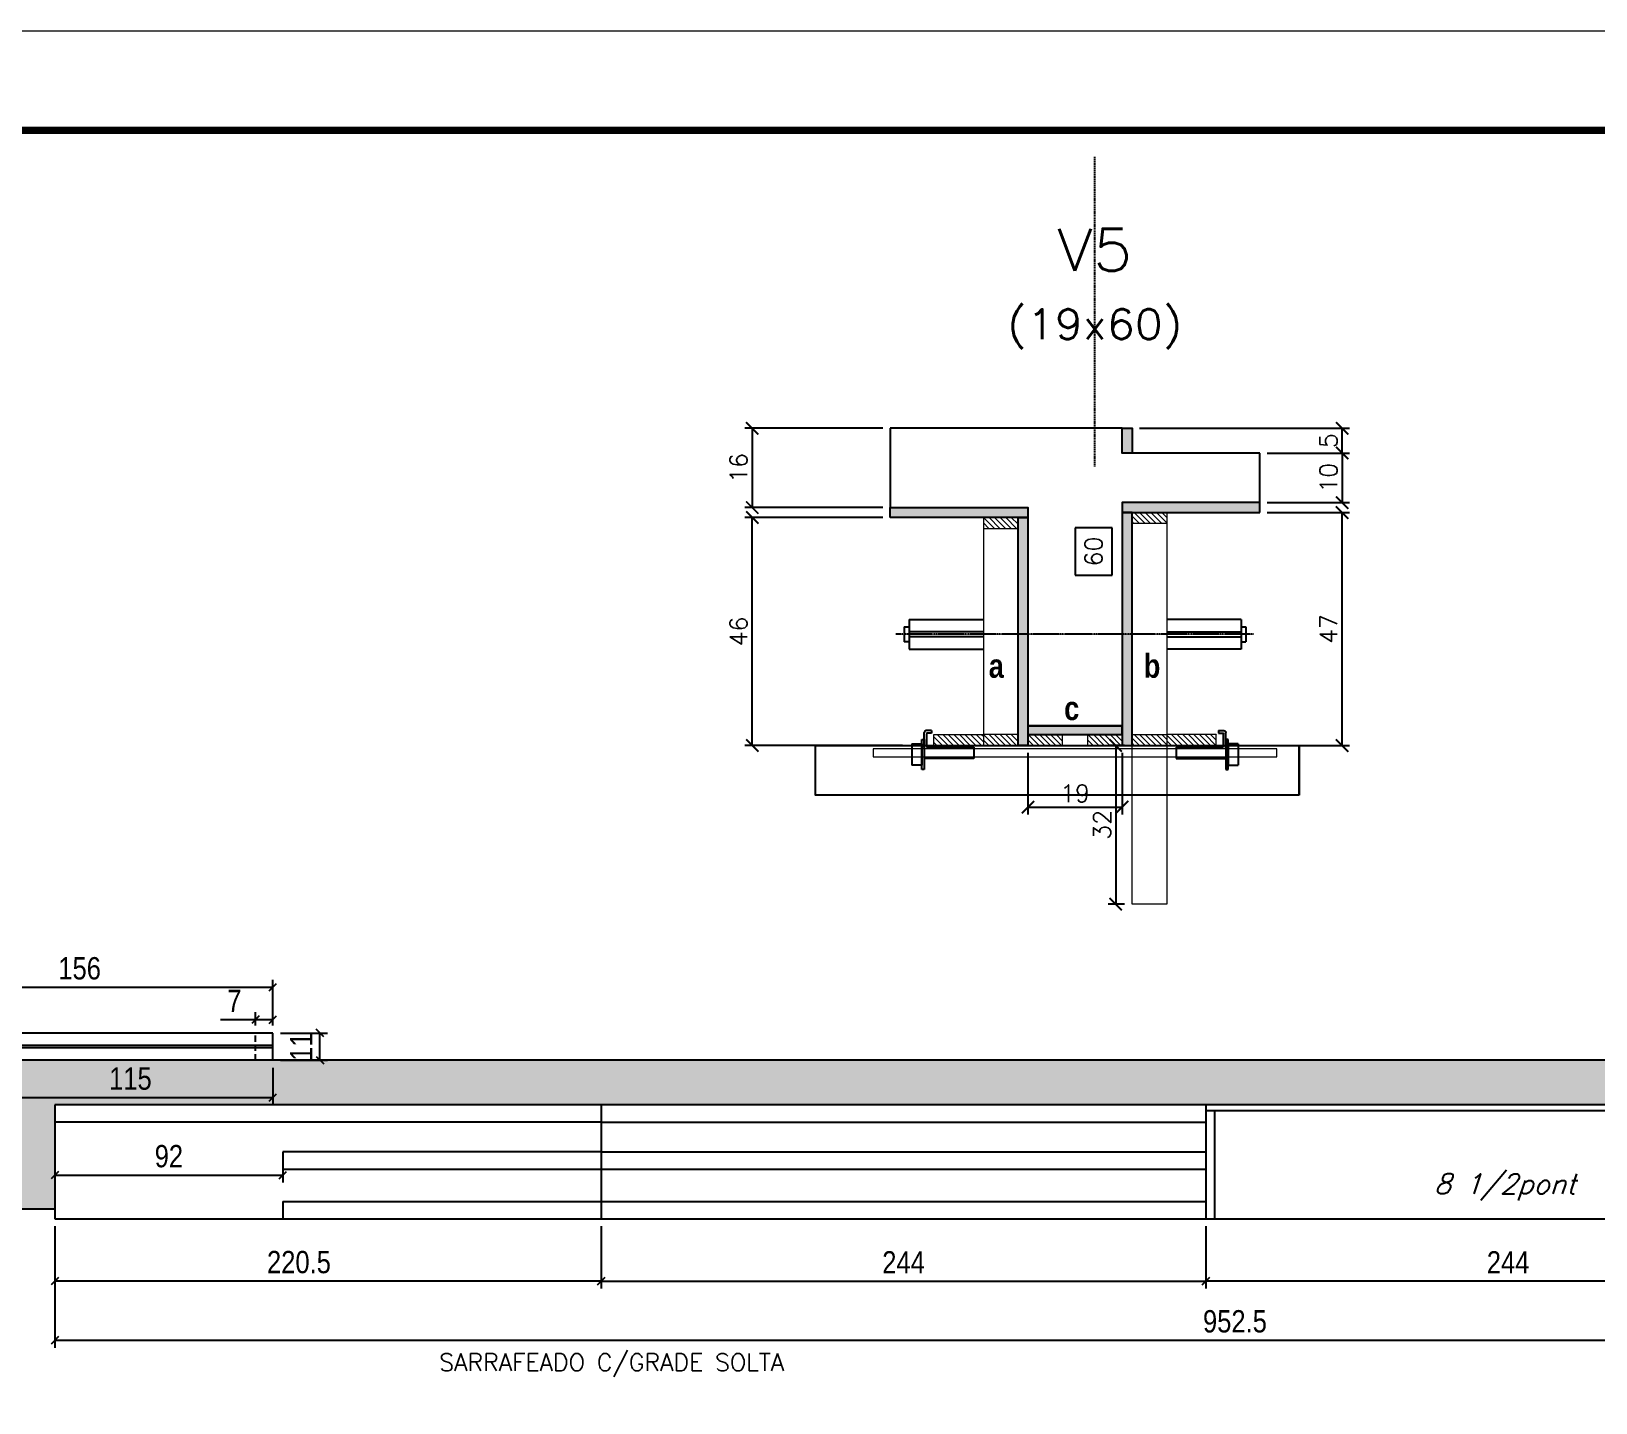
# Model space of a CAD drawing. Extents: x -10448 to -1189, y -11772 to 17235.
# Drawn here: x -8498 to -7867, y 13994 to 14547 of the extents above; entities that cross this region are included whole.
import ezdxf
from ezdxf.enums import TextEntityAlignment as Align

# ---------------------------------------------------------------- set-up
doc = ezdxf.new("R2010")
doc.units = 0
doc.linetypes.add('DASHED', pattern=[0.75, 0.5, -0.25])
doc.linetypes.add('HIDDEN', pattern=[0.375, 0.25, -0.125])
for name, color, linetype in [('barrote', 251, 'Continuous'), ('COTA', 241, 'Continuous'), ('Cota Seção (2x)', 4, 'Continuous'), ('detalhes', 4, 'Continuous'), ('Painéis', 200, 'Continuous'), ('presilha', 1, 'Continuous'), ('SARR_2.2x7', 40, 'Continuous'), ('SARR_3.5x7', 81, 'Continuous'), ('SARR_EDITAR', 141, 'Continuous'), ('TENSOR', 3, 'Continuous'), ('texto', 7, 'Continuous'), ('Texto de Titulo', 7, 'Continuous'), ('Texto Qtd Sarr', 242, 'Continuous')]:
    doc.layers.add(name, color=color, linetype=linetype)
for name, color, linetype, lineweight in [('CONCRETO', 251, 'Continuous', 25), ('Folhas', 255, 'Continuous', 9), ('Hachura', 251, 'Continuous', 9), ('Madeira', 126, 'Continuous', 18), ('SARRAFO DE PRESSAO', 251, 'DASHED', 9), ('SCO-___-LAJ', 2, 'Continuous', 0), ('Texto Seção', 7, 'Continuous', 15)]:
    doc.layers.add(name, color=color, linetype=linetype, lineweight=lineweight)
doc.styles.add('COTA TECNICA-50', font='techl___.ttf', dxfattribs={"height": 9})
doc.styles.add('Romans', font='romans.shx')
doc.styles.add('TECNICA', font='techb___.ttf', dxfattribs={"height": 10})
doc.dimstyles.new('COTA PAINEL-50', dxfattribs={"dimtxt": 9, "dimasz": 3, "dimexe": 3, "dimexo": 3, "dimgap": 3, "dimtad": 1, "dimdec": 1, "dimzin": 12, "dimdsep": 46, "dimtxsty": 'COTA TECNICA-50', "dimblk1": 'OBLIQUE', "dimblk2": 'OBLIQUE', "dimsah": 1, "dimcen": 0.9, "dimclrd": 4, "dimclre": 4, "dimclrt": 240, "dimadec": 1, "dimazin": 3, "dimtfac": 1, "dimtdec": 1, "dimtmove": 0, "dimatfit": 3, "dimfxl": 1, "dimtolj": 1, "dimtzin": 12, "dimarcsym": 0})
doc.dimstyles.new('Cota Seção (2x)', dxfattribs={"dimtxt": 7, "dimasz": 5, "dimexe": 3, "dimexo": 3, "dimgap": 2, "dimtad": 3, "dimdec": 1, "dimlfac": 0.5, "dimzin": 12, "dimdsep": 46, "dimtxsty": 'Romans', "dimblk": 'ARCHTICK', "dimcen": 0, "dimclrd": 4, "dimclre": 4, "dimclrt": 1, "dimadec": 1, "dimazin": 3, "dimtfac": 1, "dimtdec": 1, "dimtmove": 0, "dimatfit": 3, "dimldrblk": 'OBLIQUE', "dimfxl": 1, "dimtolj": 1, "dimtzin": 12, "dimarcsym": 0})
doc.dimstyles.new('Cota Seção interna', dxfattribs={"dimtxt": 7, "dimasz": 6, "dimexe": 0.18, "dimexo": 2, "dimgap": -4, "dimtad": 3, "dimdec": 1, "dimlfac": 0.5, "dimzin": 12, "dimdsep": 46, "dimtxsty": 'Romans', "dimblk": 'ARCHTICK', "dimcen": 0.09, "dimse1": 1, "dimse2": 1, "dimsd1": 1, "dimsd2": 1, "dimclrd": 180, "dimclre": 5, "dimclrt": 1, "dimadec": 0, "dimazin": 3, "dimtfac": 1, "dimtdec": 1, "dimtofl": 0, "dimtmove": 0, "dimatfit": 3, "dimldrblk": 'ARCHTICK', "dimfxl": 1, "dimtolj": 1, "dimtzin": 0, "dimarcsym": 0})

# ---------------------------------------------------------------- blocks, each defined once
blk = doc.blocks.new('9999999999')
at = {"layer": 'Folhas'}
blk.add_lwpolyline([(98138.98, 34190.21), (99623.98, 34190.21), (99623.98, 35240.21), (98138.98, 35240.21)], close=True, dxfattribs=at)
at = {"layer": 'Folhas', "color": 30, "const_width": 3}
blk.add_lwpolyline([(98213.98, 34230.21), (99583.98, 34230.21), (99583.98, 35200.21), (98213.98, 35200.21)], close=True, dxfattribs=at)
blk = doc.blocks.new('_ArchTick')
at = {"color": 0, "linetype": 'ByBlock', "const_width": 0.15}
blk.add_lwpolyline([(-0.5, -0.5), (0.5, 0.5)], dxfattribs=at)
blk = doc.blocks.new('*D123')
at = {"layer": 'COTA', "color": 4, "lineweight": -2, "transparency": 16777216}
for p, q in [((-7999.59, 14352.87), (-7966.39, 14352.87)), ((-7969.39, 14258.87), (-7969.39, 14352.87)), ((-8017.19, 14258.87), (-7966.39, 14258.87))]:
    blk.add_line(p, q, dxfattribs=at)
at = {"layer": 'Defpoints', "color": 0, "transparency": 16777216}
for p in [(-8002.59, 14352.87), (-7969.39, 14352.87), (-8020.19, 14258.87)]:
    blk.add_point(p, dxfattribs=at)
at = {"layer": 'COTA', "color": 4, "lineweight": -2, "transparency": 16777216, "xscale": 5, "yscale": 5, "zscale": 5}
for p, rotation in [((-7969.39, 14352.87), 90), ((-7969.39, 14258.87), 270)]:
    blk.add_blockref('_ArchTick', p, dxfattribs=dict(at, rotation=rotation))
at = {"layer": 'COTA', "color": 1, "transparency": 16777216, "insert": (-7974.89, 14305.87), "char_height": 7, "attachment_point": 5, "rotation": 90, "style": 'Romans'}
blk.add_mtext('\\A1;47', dxfattribs=at)
blk = doc.blocks.new('_Oblique')
at = {"color": 0, "linetype": 'ByBlock', "lineweight": -2}
blk.add_line((-0.5, -0.5), (0.5, 0.5), dxfattribs=at)
blk = doc.blocks.new('*D124')
at = {"layer": 'COTA', "color": 4, "lineweight": -2, "transparency": 16777216}
for p, q in [((-7999.59, 14376.87), (-7966.39, 14376.87)), ((-7969.39, 14376.87), (-7969.39, 14356.87)), ((-7999.59, 14356.87), (-7966.39, 14356.87))]:
    blk.add_line(p, q, dxfattribs=at)
at = {"layer": 'Defpoints', "color": 0, "transparency": 16777216}
for p in [(-8002.59, 14376.87), (-8002.59, 14356.87), (-7969.39, 14356.87)]:
    blk.add_point(p, dxfattribs=at)
at = {"layer": 'COTA', "color": 4, "lineweight": -2, "transparency": 16777216, "xscale": 5, "yscale": 5, "zscale": 5}
for p, rotation in [((-7969.39, 14376.87), 90), ((-7969.39, 14356.87), 270)]:
    blk.add_blockref('_ArchTick', p, dxfattribs=dict(at, rotation=rotation))
at = {"layer": 'COTA', "color": 1, "transparency": 16777216, "insert": (-7974.89, 14366.87), "char_height": 7, "attachment_point": 5, "rotation": 90, "style": 'Romans'}
blk.add_mtext('\\A1;10', dxfattribs=at)
blk = doc.blocks.new('*D125')
at = {"layer": 'COTA', "color": 4, "lineweight": -2, "transparency": 16777216}
for p, q in [((-8154.79, 14350.87), (-8210.46, 14350.87)), ((-8207.46, 14258.87), (-8207.46, 14350.87)), ((-8146.79, 14258.87), (-8210.46, 14258.87))]:
    blk.add_line(p, q, dxfattribs=at)
at = {"layer": 'Defpoints', "color": 0, "transparency": 16777216}
for p in [(-8207.46, 14350.87), (-8151.79, 14350.87), (-8143.79, 14258.87)]:
    blk.add_point(p, dxfattribs=at)
at = {"layer": 'COTA', "color": 4, "lineweight": -2, "transparency": 16777216, "xscale": 5, "yscale": 5, "zscale": 5}
for p, rotation in [((-8207.46, 14350.87), 90), ((-8207.46, 14258.87), 270)]:
    blk.add_blockref('_ArchTick', p, dxfattribs=dict(at, rotation=rotation))
at = {"layer": 'COTA', "color": 1, "transparency": 16777216, "insert": (-8212.96, 14304.87), "char_height": 7, "attachment_point": 5, "rotation": 90, "style": 'Romans'}
blk.add_mtext('\\A1;46', dxfattribs=at)
blk = doc.blocks.new('*D168')
at = {"layer": 'Cota Seção (2x)', "color": 180, "lineweight": -2, "transparency": 16777216}
for p, q in [((-8062.19, 14346.65), (-8077.19, 14346.65)), ((-8077.19, 14346.65), (-8077.19, 14327.65)), ((-8062.19, 14327.65), (-8062.19, 14346.65)), ((-8077.19, 14327.65), (-8062.19, 14327.65))]:
    blk.add_line(p, q, dxfattribs=at)
at = {"layer": 'Defpoints', "color": 0, "transparency": 16777216}
for p in [(-8058.19, 14386.87), (-8058.19, 14386.87), (-8058.19, 14266.87)]:
    blk.add_point(p, dxfattribs=at)
at = {"layer": 'Cota Seção (2x)', "color": 1, "transparency": 16777216, "insert": (-8069.69, 14337.15), "char_height": 7, "attachment_point": 5, "rotation": 90, "style": 'Romans'}
blk.add_mtext('\\A1;60', dxfattribs=at)
blk = doc.blocks.new('PRESILHA METÁLICA 1')
at = {"layer": 'presilha'}
for p, q in [((7.5, 10.64), (7.5, 19.86)), ((12, 21), (8.64, 21)), ((12, 19.5), (9.57, 19.5)), ((12, 21), (12, 19.5)), ((0, 13), (6, 13)), ((0, 13), (0, 0)), ((6, 15.5), (7.5, 15.5)), ((6, -2.5), (6, 15.5)), ((6, 13), (6, 0)), ((7.5, 15.5), (7.5, -2.5)), ((9, 11.57), (9, 18.93)), ((37.5, 11), (9.57, 11)), ((37.5, 11), (37.5, 4.1)), ((6, 0), (0, 0)), ((37.5, 4.1), (7.5, 4.1)), ((7.5, -2.5), (6, -2.5))]:
    blk.add_line(p, q, dxfattribs=at)
for centre, radius, start, end in [((8.64, 19.86), 1.14, 90, 180), ((9.57, 18.93), 0.57, 90, 180), ((9.57, 11.57), 0.57, 180, 270)]:
    blk.add_arc(centre, radius, start, end, dxfattribs=at)
blk = doc.blocks.new('*D169')
at = {"layer": 'COTA', "color": 4, "lineweight": -2, "transparency": 16777216}
for p, q in [((-8096.19, 14255.87), (-8096.19, 14231.02)), ((-8058.19, 14255.87), (-8058.19, 14231.02)), ((-8096.19, 14234.02), (-8058.19, 14234.02))]:
    blk.add_line(p, q, dxfattribs=at)
at = {"layer": 'Defpoints', "color": 0, "transparency": 16777216}
for p in [(-8096.19, 14258.87), (-8058.19, 14258.87), (-8058.19, 14234.02)]:
    blk.add_point(p, dxfattribs=at)
at = {"layer": 'COTA', "color": 4, "lineweight": -2, "transparency": 16777216, "xscale": 5, "yscale": 5, "zscale": 5, "rotation": 180}
blk.add_blockref('_ArchTick', (-8096.19, 14234.02), dxfattribs=at)
at = {"layer": 'COTA', "color": 4, "lineweight": -2, "transparency": 16777216, "xscale": 5, "yscale": 5, "zscale": 5}
blk.add_blockref('_ArchTick', (-8058.19, 14234.02), dxfattribs=at)
at = {"layer": 'COTA', "color": 1, "transparency": 16777216, "insert": (-8077.19, 14239.52), "char_height": 7, "attachment_point": 5, "style": 'Romans'}
blk.add_mtext('\\A1;19', dxfattribs=at)
blk = doc.blocks.new('*D1295')
at = {"layer": 'COTA', "color": 4, "lineweight": -2, "transparency": 16777216}
for p, q in [((-8154.79, 14386.87), (-8210.46, 14386.87)), ((-8207.46, 14386.87), (-8207.46, 14354.87)), ((-8154.79, 14354.87), (-8210.46, 14354.87))]:
    blk.add_line(p, q, dxfattribs=at)
at = {"layer": 'Defpoints', "color": 0, "transparency": 16777216}
for p in [(-8151.79, 14386.87), (-8207.46, 14354.87), (-8151.79, 14354.87)]:
    blk.add_point(p, dxfattribs=at)
at = {"layer": 'COTA', "color": 4, "lineweight": -2, "transparency": 16777216, "xscale": 5, "yscale": 5, "zscale": 5}
for p, rotation in [((-8207.46, 14386.87), 90), ((-8207.46, 14354.87), 270)]:
    blk.add_blockref('_ArchTick', p, dxfattribs=dict(at, rotation=rotation))
at = {"layer": 'COTA', "color": 1, "transparency": 16777216, "insert": (-8212.96, 14370.87), "char_height": 7, "attachment_point": 5, "rotation": 90, "style": 'Romans'}
blk.add_mtext('\\A1;16', dxfattribs=at)
blk = doc.blocks.new('*D1296')
at = {"layer": 'COTA', "color": 4, "lineweight": -2, "transparency": 16777216}
for p, q in [((-8051.19, 14386.87), (-7966.39, 14386.87)), ((-7969.39, 14376.87), (-7969.39, 14386.87)), ((-7999.59, 14376.87), (-7966.39, 14376.87))]:
    blk.add_line(p, q, dxfattribs=at)
at = {"layer": 'Defpoints', "color": 0, "transparency": 16777216}
for p in [(-8054.19, 14386.87), (-7969.39, 14386.87), (-8002.59, 14376.87)]:
    blk.add_point(p, dxfattribs=at)
at = {"layer": 'COTA', "color": 4, "lineweight": -2, "transparency": 16777216, "xscale": 5, "yscale": 5, "zscale": 5}
for p, rotation in [((-7969.39, 14386.87), 90), ((-7969.39, 14376.87), 270)]:
    blk.add_blockref('_ArchTick', p, dxfattribs=dict(at, rotation=rotation))
at = {"layer": 'COTA', "color": 1, "transparency": 16777216, "insert": (-7974.89, 14381.87), "char_height": 7, "attachment_point": 5, "rotation": 90, "style": 'Romans'}
blk.add_mtext('\\A1;5', dxfattribs=at)
blk = doc.blocks.new('titulo1')
at = {"layer": 'Defpoints', "color": 252, "linetype": 'HIDDEN', "ltscale": 2}
blk.add_line((0, 0), (0, 125), dxfattribs=at)
at = {"layer": 'Defpoints', "style": 'Romans', "oblique": 15}
blk.add_attdef('FOLHA', text='', height=10, dxfattribs=at).set_placement((0, 15.58), align=Align.MIDDLE_CENTER)
at = {"layer": 'Texto Qtd Sarr', "color": 3, "style": 'Romans', "oblique": 15}
for tag, height, p in [('TITULO', 17, (0, 71.45)), ('SEÇÃO', 12, (0, 41.55))]:
    blk.add_attdef(tag, text='', height=height, dxfattribs=at).set_placement(p, align=Align.MIDDLE_CENTER)
blk = doc.blocks.new('*D174')
at = {"layer": 'COTA', "color": 4, "linetype": 'ByBlock', "lineweight": -2, "transparency": 16777216}
for p, q in [((-8268.4, 14064.84), (-8268.4, 14039.75)), ((-8024.4, 14064.84), (-8024.4, 14039.75)), ((-8268.4, 14042.75), (-8024.4, 14042.75))]:
    blk.add_line(p, q, dxfattribs=at)
at = {"layer": 'Defpoints', "color": 0, "linetype": 'ByBlock', "transparency": 16777216}
for p in [(-8268.4, 14067.84), (-8024.4, 14067.84), (-8024.4, 14042.75)]:
    blk.add_point(p, dxfattribs=at)
at = {"layer": 'COTA', "color": 4, "linetype": 'ByBlock', "lineweight": -2, "transparency": 16777216, "xscale": 3, "yscale": 3, "zscale": 3, "rotation": 180}
blk.add_blockref('_Oblique', (-8268.4, 14042.75), dxfattribs=at)
at = {"layer": 'COTA', "color": 4, "linetype": 'ByBlock', "lineweight": -2, "transparency": 16777216, "xscale": 3, "yscale": 3, "zscale": 3}
blk.add_blockref('_Oblique', (-8024.4, 14042.75), dxfattribs=at)
at = {"layer": 'COTA', "color": 240, "linetype": 'ByBlock', "transparency": 16777216, "insert": (-8146.4, 14050.31), "char_height": 9, "attachment_point": 5, "style": 'COTA TECNICA-50'}
blk.add_mtext('\\A1;244', dxfattribs=at)
blk = doc.blocks.new('*D175')
at = {"layer": 'COTA', "color": 4, "linetype": 'ByBlock', "lineweight": -2, "transparency": 16777216}
for p, q in [((-8488.9, 14064.84), (-8488.9, 14039.75)), ((-8268.4, 14064.84), (-8268.4, 14039.75)), ((-8268.4, 14042.75), (-8488.9, 14042.75))]:
    blk.add_line(p, q, dxfattribs=at)
at = {"layer": 'Defpoints', "color": 0, "linetype": 'ByBlock', "transparency": 16777216}
for p in [(-8488.9, 14067.84), (-8268.4, 14067.84), (-8488.9, 14042.75)]:
    blk.add_point(p, dxfattribs=at)
at = {"layer": 'COTA', "color": 4, "linetype": 'ByBlock', "lineweight": -2, "transparency": 16777216, "xscale": 3, "yscale": 3, "zscale": 3, "rotation": 180}
blk.add_blockref('_Oblique', (-8488.9, 14042.75), dxfattribs=at)
at = {"layer": 'COTA', "color": 4, "linetype": 'ByBlock', "lineweight": -2, "transparency": 16777216, "xscale": 3, "yscale": 3, "zscale": 3}
blk.add_blockref('_Oblique', (-8268.4, 14042.75), dxfattribs=at)
at = {"layer": 'COTA', "color": 240, "linetype": 'ByBlock', "transparency": 16777216, "insert": (-8390.4, 14050.35), "char_height": 9, "attachment_point": 5, "style": 'COTA TECNICA-50'}
blk.add_mtext('\\A1;220.5', dxfattribs=at)
blk = doc.blocks.new('*D1298')
at = {"layer": 'COTA', "color": 4, "linetype": 'ByBlock', "lineweight": -2, "transparency": 16777216}
for p, q in [((-8407.9, 14145.84), (-8407.9, 14151.21)), ((-8400.9, 14145.84), (-8400.9, 14151.21)), ((-8407.9, 14148.21), (-8422.06, 14148.21)), ((-8400.9, 14148.21), (-8407.9, 14148.21))]:
    blk.add_line(p, q, dxfattribs=at)
at = {"layer": 'Defpoints', "color": 0, "linetype": 'ByBlock', "transparency": 16777216}
for p in [(-8407.9, 14148.21), (-8407.9, 14142.84), (-8400.9, 14142.84)]:
    blk.add_point(p, dxfattribs=at)
at = {"layer": 'COTA', "color": 4, "linetype": 'ByBlock', "lineweight": -2, "transparency": 16777216, "xscale": 3, "yscale": 3, "zscale": 3, "rotation": 180}
blk.add_blockref('_Oblique', (-8407.9, 14148.21), dxfattribs=at)
at = {"layer": 'COTA', "color": 4, "linetype": 'ByBlock', "lineweight": -2, "transparency": 16777216, "xscale": 3, "yscale": 3, "zscale": 3}
blk.add_blockref('_Oblique', (-8400.9, 14148.21), dxfattribs=at)
at = {"layer": 'COTA', "color": 240, "linetype": 'ByBlock', "transparency": 16777216, "insert": (-8416.48, 14155.78), "char_height": 9, "attachment_point": 5, "style": 'COTA TECNICA-50'}
blk.add_mtext('\\A1;7', dxfattribs=at)
blk = doc.blocks.new('*D1300')
at = {"layer": 'COTA', "color": 4, "linetype": 'ByBlock', "lineweight": -2, "transparency": 16777216}
for p, q in [((-8556.94, 14145.84), (-8556.94, 14164.3)), ((-8400.9, 14145.84), (-8400.9, 14164.3)), ((-8556.94, 14161.3), (-8400.9, 14161.3))]:
    blk.add_line(p, q, dxfattribs=at)
at = {"layer": 'Defpoints', "color": 0, "linetype": 'ByBlock', "transparency": 16777216}
for p in [(-8400.9, 14161.3), (-8556.94, 14142.84), (-8400.9, 14142.84)]:
    blk.add_point(p, dxfattribs=at)
at = {"layer": 'COTA', "color": 4, "linetype": 'ByBlock', "lineweight": -2, "transparency": 16777216, "xscale": 3, "yscale": 3, "zscale": 3, "rotation": 180}
blk.add_blockref('_Oblique', (-8556.94, 14161.3), dxfattribs=at)
at = {"layer": 'COTA', "color": 4, "linetype": 'ByBlock', "lineweight": -2, "transparency": 16777216, "xscale": 3, "yscale": 3, "zscale": 3}
blk.add_blockref('_Oblique', (-8400.9, 14161.3), dxfattribs=at)
at = {"layer": 'COTA', "color": 240, "linetype": 'ByBlock', "transparency": 16777216, "insert": (-8478.92, 14168.9), "char_height": 9, "attachment_point": 5, "style": 'COTA TECNICA-50'}
blk.add_mtext('\\A1;156', dxfattribs=at)
blk = doc.blocks.new('*D133')
at = {"layer": 'COTA', "color": 4, "linetype": 'ByBlock', "lineweight": -2, "transparency": 16777216}
for p, q in [((-8024.4, 14064.84), (-8024.4, 14039.75)), ((-7780.4, 14064.84), (-7780.4, 14039.75)), ((-7780.4, 14042.75), (-8024.4, 14042.75))]:
    blk.add_line(p, q, dxfattribs=at)
at = {"layer": 'Defpoints', "color": 0, "linetype": 'ByBlock', "transparency": 16777216}
for p in [(-8024.4, 14067.84), (-7780.4, 14067.84), (-8024.4, 14042.75)]:
    blk.add_point(p, dxfattribs=at)
at = {"layer": 'COTA', "color": 4, "linetype": 'ByBlock', "lineweight": -2, "transparency": 16777216, "xscale": 3, "yscale": 3, "zscale": 3, "rotation": 180}
blk.add_blockref('_Oblique', (-8024.4, 14042.75), dxfattribs=at)
at = {"layer": 'COTA', "color": 4, "linetype": 'ByBlock', "lineweight": -2, "transparency": 16777216, "xscale": 3, "yscale": 3, "zscale": 3}
blk.add_blockref('_Oblique', (-7780.4, 14042.75), dxfattribs=at)
at = {"layer": 'COTA', "color": 240, "linetype": 'ByBlock', "transparency": 16777216, "insert": (-7902.4, 14050.31), "char_height": 9, "attachment_point": 5, "style": 'COTA TECNICA-50'}
blk.add_mtext('\\A1;244', dxfattribs=at)
blk = doc.blocks.new('*D1269')
at = {"layer": 'COTA', "color": 4, "linetype": 'ByBlock', "lineweight": -2, "transparency": 16777216}
for p, q in [((-8488.9, 14064.84), (-8488.9, 14015.83)), ((-7536.4, 14064.84), (-7536.4, 14015.83)), ((-8488.9, 14018.83), (-7536.4, 14018.83))]:
    blk.add_line(p, q, dxfattribs=at)
at = {"layer": 'Defpoints', "color": 0, "linetype": 'ByBlock', "transparency": 16777216}
for p in [(-8488.9, 14067.84), (-7536.4, 14067.84), (-7536.4, 14018.83)]:
    blk.add_point(p, dxfattribs=at)
at = {"layer": 'COTA', "color": 4, "linetype": 'ByBlock', "lineweight": -2, "transparency": 16777216, "xscale": 3, "yscale": 3, "zscale": 3, "rotation": 180}
blk.add_blockref('_Oblique', (-8488.9, 14018.83), dxfattribs=at)
at = {"layer": 'COTA', "color": 4, "linetype": 'ByBlock', "lineweight": -2, "transparency": 16777216, "xscale": 3, "yscale": 3, "zscale": 3}
blk.add_blockref('_Oblique', (-7536.4, 14018.83), dxfattribs=at)
at = {"layer": 'COTA', "color": 240, "linetype": 'ByBlock', "transparency": 16777216, "insert": (-8012.65, 14026.45), "char_height": 9, "attachment_point": 5, "style": 'COTA TECNICA-50'}
blk.add_mtext('\\A1;952.5', dxfattribs=at)
blk = doc.blocks.new('*D1273')
at = {"layer": 'COTA', "color": 4, "linetype": 'ByBlock', "lineweight": -2, "transparency": 16777216}
for p, q in [((-8400.9, 14128.84), (-8400.9, 14113.8)), ((-8515.94, 14123.84), (-8515.94, 14113.8)), ((-8515.94, 14116.8), (-8400.9, 14116.8))]:
    blk.add_line(p, q, dxfattribs=at)
at = {"layer": 'Defpoints', "color": 0, "linetype": 'ByBlock', "transparency": 16777216}
for p in [(-8400.9, 14131.84), (-8515.94, 14126.84), (-8400.9, 14116.8)]:
    blk.add_point(p, dxfattribs=at)
at = {"layer": 'COTA', "color": 4, "linetype": 'ByBlock', "lineweight": -2, "transparency": 16777216, "xscale": 3, "yscale": 3, "zscale": 3, "rotation": 180}
blk.add_blockref('_Oblique', (-8515.94, 14116.8), dxfattribs=at)
at = {"layer": 'COTA', "color": 4, "linetype": 'ByBlock', "lineweight": -2, "transparency": 16777216, "xscale": 3, "yscale": 3, "zscale": 3}
blk.add_blockref('_Oblique', (-8400.9, 14116.8), dxfattribs=at)
at = {"layer": 'COTA', "color": 240, "linetype": 'ByBlock', "transparency": 16777216, "insert": (-8458.42, 14124.4), "char_height": 9, "attachment_point": 5, "style": 'COTA TECNICA-50'}
blk.add_mtext('\\A1;115', dxfattribs=at)
blk = doc.blocks.new('*D1274')
at = {"layer": 'COTA', "color": 4, "linetype": 'ByBlock', "lineweight": -2, "transparency": 16777216}
for p, q in [((-8397.9, 14142.84), (-8378.93, 14142.84)), ((-8381.93, 14131.84), (-8381.93, 14142.84)), ((-8397.9, 14131.84), (-8378.93, 14131.84))]:
    blk.add_line(p, q, dxfattribs=at)
at = {"layer": 'Defpoints', "color": 0, "linetype": 'ByBlock', "transparency": 16777216}
for p in [(-8400.9, 14142.84), (-8381.93, 14142.84), (-8400.9, 14131.84)]:
    blk.add_point(p, dxfattribs=at)
at = {"layer": 'COTA', "color": 4, "linetype": 'ByBlock', "lineweight": -2, "transparency": 16777216, "xscale": 3, "yscale": 3, "zscale": 3}
for p, rotation in [((-8381.93, 14142.84), 90), ((-8381.93, 14131.84), 270)]:
    blk.add_blockref('_Oblique', p, dxfattribs=dict(at, rotation=rotation))
at = {"layer": 'COTA', "color": 240, "linetype": 'ByBlock', "transparency": 16777216, "insert": (-8389.48, 14137.34), "char_height": 9, "attachment_point": 5, "rotation": 90, "style": 'COTA TECNICA-50'}
blk.add_mtext('\\A1;11', dxfattribs=at)
blk = doc.blocks.new('*D1437')
at = {"layer": 'COTA', "color": 4, "linetype": 'ByBlock', "lineweight": -2, "transparency": 16777216}
for p, q in [((-8488.9, 14087.84), (-8488.9, 14082.52)), ((-8396.9, 14087.84), (-8396.9, 14082.52)), ((-8488.9, 14085.52), (-8396.9, 14085.52))]:
    blk.add_line(p, q, dxfattribs=at)
at = {"layer": 'Defpoints', "color": 0, "linetype": 'ByBlock', "transparency": 16777216}
for p in [(-8488.9, 14090.84), (-8396.9, 14090.84), (-8396.9, 14085.52)]:
    blk.add_point(p, dxfattribs=at)
at = {"layer": 'COTA', "color": 4, "linetype": 'ByBlock', "lineweight": -2, "transparency": 16777216, "xscale": 3, "yscale": 3, "zscale": 3, "rotation": 180}
blk.add_blockref('_Oblique', (-8488.9, 14085.52), dxfattribs=at)
at = {"layer": 'COTA', "color": 4, "linetype": 'ByBlock', "lineweight": -2, "transparency": 16777216, "xscale": 3, "yscale": 3, "zscale": 3}
blk.add_blockref('_Oblique', (-8396.9, 14085.52), dxfattribs=at)
at = {"layer": 'COTA', "color": 240, "linetype": 'ByBlock', "transparency": 16777216, "insert": (-8442.9, 14093.1), "char_height": 9, "attachment_point": 5, "style": 'COTA TECNICA-50'}
blk.add_mtext('\\A1;92', dxfattribs=at)
blk = doc.blocks.new('*D1447')
at = {"layer": 'COTA', "color": 4, "lineweight": -2, "transparency": 16777216}
for p, q in [((-8057.19, 14258.87), (-8063.78, 14258.87)), ((-8060.78, 14258.87), (-8060.78, 14194.87)), ((-8057.19, 14194.87), (-8063.78, 14194.87))]:
    blk.add_line(p, q, dxfattribs=at)
at = {"layer": 'Defpoints', "color": 0, "transparency": 16777216}
for p in [(-8054.19, 14258.87), (-8060.78, 14194.87), (-8054.19, 14194.87)]:
    blk.add_point(p, dxfattribs=at)
at = {"layer": 'COTA', "color": 4, "lineweight": -2, "transparency": 16777216, "xscale": 5, "yscale": 5, "zscale": 5}
for p, rotation in [((-8060.78, 14258.87), 90), ((-8060.78, 14194.87), 270)]:
    blk.add_blockref('_ArchTick', p, dxfattribs=dict(at, rotation=rotation))
at = {"layer": 'COTA', "color": 1, "transparency": 16777216, "insert": (-8066.28, 14226.87), "char_height": 7, "attachment_point": 5, "rotation": 90, "style": 'Romans'}
blk.add_mtext('\\A1;32', dxfattribs=at)

msp = doc.modelspace()

# ---------------------------------------------------------------- hatches: boundary and pattern name
at = {"layer": 'COTA', "linetype": 'ByBlock'}
h = msp.add_hatch(dxfattribs=at)
h.set_pattern_fill('AR-CONC', color=256, scale=0.03)
h.paths.add_polyline_path([(-8488.9, 14113.84), (-8024.4, 14113.84), (-7536.4, 14113.84), (-7536.4, 14131.84), (-8024.4, 14131.84), (-8412.4, 14131.84), (-8515.94, 14131.84), (-8515.94, 14126.84), (-8678.94, 14126.84), (-8678.94, 14114.84), (-8542.44, 14114.84), (-8542.44, 14071.84), (-8488.9, 14071.84)])
h.paths.add_polyline_path([(-8468.7, 14115.56), (-8448.64, 14115.56), (-8448.64, 14134.09), (-8468.7, 14134.09)], flags=9)
at = {"layer": 'Hachura'}
h = msp.add_hatch(color=256, dxfattribs=at)
h.dxf.hatch_style = 1
h.paths.add_polyline_path([(-8058.19, 14386.87), (-8054.19, 14386.87), (-8054.19, 14376.87), (-8058.19, 14376.87)])
h = msp.add_hatch(color=256, dxfattribs=at)
h.dxf.hatch_style = 1
h.paths.add_polyline_path([(-8151.79, 14350.87), (-8151.79, 14354.87), (-8096.19, 14354.87), (-8096.19, 14350.87)])
h = msp.add_hatch(color=256, dxfattribs=at)
h.dxf.hatch_style = 1
h.paths.add_polyline_path([(-8002.59, 14352.87), (-8002.59, 14356.87), (-8058.19, 14356.87), (-8058.19, 14352.87)])
h = msp.add_hatch(color=256, dxfattribs=at)
h.dxf.hatch_style = 1
h.paths.add_polyline_path([(-8054.19, 14352.87), (-8058.19, 14352.87), (-8058.19, 14258.87), (-8054.19, 14258.87)])
h = msp.add_hatch(dxfattribs=at)
h.set_pattern_fill('ANSI31', color=256, scale=0.5, angle=270, style=0)
h.set_pattern_definition([(315, (14854.4256, 6118.8304), (1.12253202, 1.12253202), [])])
h.paths.add_polyline_path([(-8054.19, 14348.47), (-8054.19, 14352.87), (-8040.19, 14352.87), (-8040.19, 14348.47)])
h = msp.add_hatch(dxfattribs=at)
h.set_pattern_fill('ANSI31', color=256, scale=0.5, angle=270, style=0)
h.set_pattern_definition([(315, (14863.2256, 6116.8304), (1.12253202, 1.12253202), [])])
h.paths.add_polyline_path([(-8100.19, 14346.47), (-8100.19, 14350.87), (-8114.19, 14350.87), (-8114.19, 14346.47)])
h = msp.add_hatch(color=256, dxfattribs=at)
h.dxf.hatch_style = 1
h.paths.add_polyline_path([(-8100.19, 14350.87), (-8096.19, 14350.87), (-8096.19, 14258.87), (-8100.19, 14258.87)])
h = msp.add_hatch(dxfattribs=at)
h.set_pattern_fill('ANSI31', color=256, scale=0.5, angle=270, style=0)
h.set_pattern_definition([(315, (14869.2256, 6029.2304), (1.12253202, 1.12253202), [])])
h.paths.add_polyline_path([(-8134.19, 14258.87), (-8134.19, 14263.27), (-8114.19, 14263.27), (-8114.19, 14258.87)])
h = msp.add_hatch(dxfattribs=at)
h.set_pattern_fill('ANSI31', color=256, scale=0.5, angle=270, style=0)
h.set_pattern_definition([(315, (14863.2256, 6029.2304), (1.12253202, 1.12253202), [])])
h.paths.add_polyline_path([(-8100.19, 14258.87), (-8100.19, 14263.27), (-8114.19, 14263.27), (-8114.19, 14258.87)])
h = msp.add_hatch(color=256, dxfattribs=at)
h.dxf.hatch_style = 1
h.paths.add_polyline_path([(-8058.19, 14263.27), (-8058.19, 14266.87), (-8096.19, 14266.87), (-8096.19, 14263.27)])
h = msp.add_hatch(dxfattribs=at)
h.set_pattern_fill('ANSI31', color=256, scale=0.5, angle=270, style=0)
h.set_pattern_definition([(315, (14836.4256, 6029.2304), (1.12253202, 1.12253202), [])])
h.paths.add_polyline_path([(-8082.19, 14258.87), (-8082.19, 14263.27), (-8096.19, 14263.27), (-8096.19, 14258.87)])
h = msp.add_hatch(dxfattribs=at)
h.set_pattern_fill('ANSI31', color=256, scale=0.5, angle=270, style=0)
h.set_pattern_definition([(315, (14860.4256, 6029.2304), (1.12253202, 1.12253202), [])])
h.paths.add_polyline_path([(-8058.19, 14258.87), (-8058.19, 14263.27), (-8072.19, 14263.27), (-8072.19, 14258.87)])
h = msp.add_hatch(dxfattribs=at)
h.set_pattern_fill('ANSI31', color=256, scale=0.5, angle=270, style=0)
h.set_pattern_definition([(315, (14854.4256, 6029.2304), (1.12253202, 1.12253202), [])])
h.paths.add_polyline_path([(-8054.19, 14258.87), (-8054.19, 14263.27), (-8040.19, 14263.27), (-8040.19, 14258.87)])
h = msp.add_hatch(dxfattribs=at)
h.set_pattern_fill('ANSI31', color=256, scale=0.5, angle=270, style=0)
h.set_pattern_definition([(315, (14851.6256, 6029.2304), (1.12253202, 1.12253202), [])])
h.paths.add_polyline_path([(-8020.19, 14258.87), (-8020.19, 14263.27), (-8040.19, 14263.27), (-8040.19, 14258.87)])

# ---------------------------------------------------------------- linework, layer by layer
at = {"ltscale": 3}
for p, q in [((-8144.19, 14309.73), (-8144.19, 14297.73)), ((-8144.19, 14309.73), (-8114.19, 14309.73)), ((-8010.19, 14309.73), (-8040.19, 14309.73)), ((-8010.19, 14309.73), (-8010.19, 14297.73)), ((-8146.19, 14306.73), (-8146.19, 14300.73)), ((-8146.19, 14306.73), (-8144.19, 14306.73)), ((-8114.19, 14304.73), (-8144.19, 14304.73)), ((-8114.19, 14302.73), (-8144.19, 14302.73)), ((-8040.19, 14304.73), (-8010.19, 14304.73)), ((-8040.19, 14302.73), (-8010.19, 14302.73)), ((-8010.19, 14306.73), (-8008.19, 14306.73)), ((-8008.19, 14306.73), (-8008.19, 14300.73)), ((-8144.19, 14300.73), (-8146.19, 14300.73)), ((-8144.19, 14297.73), (-8114.19, 14297.73)), ((-8010.19, 14297.73), (-8040.19, 14297.73)), ((-8010.19, 14300.73), (-8008.19, 14300.73))]:
    msp.add_line(p, q, dxfattribs=at)
at = {"layer": 'barrote'}
msp.add_lwpolyline([(-7986.74, 14238.87), (-8181.92, 14238.87), (-8181.92, 14258.87), (-7986.74, 14258.87)], close=True, dxfattribs=at)
at = {"layer": 'CONCRETO'}
for p, q in [((-8058.19, 14386.87), (-8151.79, 14386.87)), ((-8151.79, 14386.87), (-8151.79, 14354.87)), ((-8002.59, 14376.87), (-8058.19, 14376.87)), ((-8002.59, 14356.87), (-8002.59, 14376.87)), ((-8151.79, 14354.87), (-8096.19, 14354.87)), ((-8096.19, 14354.87), (-8096.19, 14266.87)), ((-8002.59, 14356.87), (-8058.19, 14356.87)), ((-8058.19, 14356.87), (-8058.19, 14266.87)), ((-8096.19, 14266.87), (-8058.19, 14266.87)), ((-8114.19, 14258.87), (-8114.19, 14258.87)), ((-8096.19, 14258.87), (-8096.19, 14258.87)), ((-8040.19, 14258.87), (-8040.19, 14258.87))]:
    msp.add_line(p, q, dxfattribs=at)
at = {"layer": 'COTA', "linetype": 'ByBlock'}
msp.add_line((-8542.44, 14071.84), (-8488.9, 14071.84), dxfattribs=at)
msp.add_lwpolyline([(-7536.4, 14131.84), (-8024.4, 14131.84), (-8412.4, 14131.84)], dxfattribs=at)
at = {"layer": 'detalhes', "color": 250}
msp.add_line((-7986.74, 14238.87), (-7986.74, 14258.87), dxfattribs=at)
at = {"layer": 'Madeira'}
for points in [[(-8054.19, 14348.47), (-8054.19, 14352.87), (-8040.19, 14352.87), (-8040.19, 14348.47)], [(-8054.19, 14352.87), (-8040.19, 14352.87), (-8040.19, 14194.87), (-8054.19, 14194.87)], [(-8100.19, 14346.47), (-8100.19, 14350.87), (-8114.19, 14350.87), (-8114.19, 14346.47)], [(-8100.19, 14350.87), (-8114.19, 14350.87), (-8114.19, 14258.87), (-8100.19, 14258.87)], [(-8134.19, 14258.87), (-8134.19, 14263.27), (-8114.19, 14263.27), (-8114.19, 14258.87)], [(-8100.19, 14258.87), (-8100.19, 14263.27), (-8114.19, 14263.27), (-8114.19, 14258.87)], [(-8082.19, 14258.87), (-8082.19, 14263.27), (-8096.19, 14263.27), (-8096.19, 14258.87)], [(-8058.19, 14258.87), (-8058.19, 14263.27), (-8072.19, 14263.27), (-8072.19, 14258.87)], [(-8054.19, 14258.87), (-8054.19, 14263.27), (-8040.19, 14263.27), (-8040.19, 14258.87)], [(-8020.19, 14258.87), (-8020.19, 14263.27), (-8040.19, 14263.27), (-8040.19, 14258.87)]]:
    msp.add_lwpolyline(points, close=True, dxfattribs=at)
at = {"layer": 'Painéis', "linetype": 'Continuous'}
for p, q in [((-8400.9, 14142.84), (-8678.94, 14142.84)), ((-8400.9, 14131.84), (-8400.9, 14142.84)), ((-8488.9, 14113.84), (-8488.9, 14067.84)), ((-8268.4, 14113.84), (-8268.4, 14067.84)), ((-8024.4, 14113.84), (-8024.4, 14067.84))]:
    msp.add_line(p, q, dxfattribs=at)
at = {"layer": 'Painéis'}
for points in [[(-8058.19, 14386.87), (-8054.19, 14386.87), (-8054.19, 14376.87), (-8058.19, 14376.87)], [(-8151.79, 14350.87), (-8151.79, 14354.87), (-8096.19, 14354.87), (-8096.19, 14350.87)], [(-8002.59, 14352.87), (-8002.59, 14356.87), (-8058.19, 14356.87), (-8058.19, 14352.87)], [(-8054.19, 14352.87), (-8058.19, 14352.87), (-8058.19, 14258.87), (-8054.19, 14258.87)], [(-8100.19, 14350.87), (-8096.19, 14350.87), (-8096.19, 14258.87), (-8100.19, 14258.87)], [(-8058.19, 14263.27), (-8058.19, 14266.87), (-8096.19, 14266.87), (-8096.19, 14263.27)]]:
    msp.add_lwpolyline(points, close=True, dxfattribs=at)
at = {"layer": 'Painéis', "linetype": 'Continuous'}
for points in [[(-8400.9, 14131.84), (-8515.94, 14131.84)], [(-7536.4, 14113.84), (-8024.4, 14113.84), (-8488.9, 14113.84)], [(-8488.9, 14067.84), (-8024.4, 14067.84), (-7536.4, 14067.84)]]:
    msp.add_lwpolyline(points, dxfattribs=at)
at = {"layer": 'SARR_2.2x7', "linetype": 'HIDDEN', "ltscale": 10}
msp.add_line((-8407.9, 14131.84), (-8407.9, 14142.84), dxfattribs=at)
at = {"layer": 'SARR_2.2x7', "linetype": 'Continuous'}
for p, q in [((-8024.4, 14111.64), (-7780.4, 14111.64)), ((-8268.4, 14106.84), (-8024.4, 14106.84)), ((-8396.9, 14094.84), (-8396.9, 14087.84)), ((-8268.4, 14094.84), (-8024.4, 14094.84)), ((-8268.4, 14087.84), (-8024.4, 14087.84)), ((-8396.9, 14074.84), (-8396.9, 14067.84)), ((-8268.4, 14074.84), (-8024.4, 14074.84))]:
    msp.add_line(p, q, dxfattribs=at)
for points in [[(-8268.4, 14106.84), (-8488.9, 14106.84)], [(-8268.4, 14094.84), (-8396.9, 14094.84)], [(-8396.9, 14087.84), (-8268.4, 14087.84)], [(-8396.9, 14074.84), (-8268.4, 14074.84)]]:
    msp.add_lwpolyline(points, dxfattribs=at)
at = {"layer": 'SARR_3.5x7'}
msp.add_line((-8020.9, 14111.64), (-8020.9, 14067.84), dxfattribs=at)
at = {"layer": 'SARR_EDITAR', "linetype": 'Continuous'}
msp.add_line((-8400.9, 14137.84), (-8671.94, 14137.84), dxfattribs=at)
msp.add_lwpolyline([(-8400.9, 14136.84), (-8515.94, 14136.84)], dxfattribs=at)
at = {"layer": 'SCO-___-LAJ', "color": 1}
msp.add_lwpolyline([(-7995.74, 14257.54), (-8158.65, 14257.54), (-8158.65, 14254.34), (-7995.74, 14254.34)], close=True, dxfattribs=at)
at = {"layer": 'TENSOR', "linetype": 'HIDDEN', "ltscale": 0.5}
msp.add_line((-8005.19, 14303.73), (-8149.5, 14303.73), dxfattribs=at)

# ---------------------------------------------------------------- block references
at = {"layer": 'presilha', "yscale": 0.6666666666666666, "zscale": 0.6666666666666666}
for p, xscale in [((-8143.06, 14250.91), 0.6666666666666666), ((-8011.33, 14250.91), -0.6666666666666666)]:
    msp.add_blockref('PRESILHA METÁLICA 1', p, dxfattribs=dict(at, xscale=xscale))
at = {"layer": 'SARRAFO DE PRESSAO', "color": 6, "linetype": 'ByBlock'}
msp.add_blockref('9999999999', (-106988.76, -20693.13), dxfattribs=at)
at = {"layer": 'Texto Seção'}
ref = msp.add_blockref('titulo1', (-8069.19, 14371.4), dxfattribs=at)
ref.add_attrib('TITULO', 'V5', dxfattribs={"layer": 'Texto de Titulo', "color": 7, "height": 17, "style": 'Romans', "width": 1.1}).set_placement((-8069.19, 14458.9), align=Align.MIDDLE_CENTER)
ref.add_attrib('SEÇÃO', '(19x60)', dxfattribs={"layer": 'Texto de Titulo', "color": 7, "height": 12, "style": 'Romans', "width": 1.1}).set_placement((-8069.19, 14428.9), align=Align.MIDDLE_CENTER)

# ---------------------------------------------------------------- texts
at = {"layer": 'detalhes', "style": 'TECNICA'}
for s, p in [('b', (-8049.48, 14286.2)), ('a', (-8112.02, 14286.21)), ('c', (-8081.59, 14269.11))]:
    msp.add_text(s, height=9.6, dxfattribs=at).set_placement(p)
at = {"layer": 'Painéis', "color": 1, "insert": (-8264.17, 14008.82), "char_height": 7, "attachment_point": 5, "style": 'Romans'}
msp.add_mtext('\\A1;SARRAFEADO C/GRADE SOLTA', dxfattribs=at)
at = {"layer": 'texto', "color": 2, "insert": (-7903.75, 14080.65), "char_height": 8, "attachment_point": 5, "style": 'Romans'}
msp.add_mtext('{\\Q19;\\C256;8 1/2pont}', dxfattribs=at)

# ---------------------------------------------------------------- dimensions: what is measured, and where the dimension line sits
at = {"layer": 'COTA'}
for base, p1, p2, picture, middle in [((-8207.46, 14354.87), (-8151.79, 14386.87), (-8151.79, 14354.87), '*D1295', (-8212.96, 14370.87)), ((-7969.39, 14386.87), (-8002.59, 14376.87), (-8054.19, 14386.87), '*D1296', (-7974.89, 14381.87)), ((-7969.39, 14356.87), (-8002.59, 14376.87), (-8002.59, 14356.87), '*D124', (-7974.89, 14366.87)), ((-8207.46, 14350.87), (-8143.79, 14258.87), (-8151.79, 14350.87), '*D125', (-8212.96, 14304.87)), ((-7969.39, 14352.87), (-8020.19, 14258.87), (-8002.59, 14352.87), '*D123', (-7974.89, 14305.87)), ((-8060.78, 14194.87), (-8054.19, 14258.87), (-8054.19, 14194.87), '*D1447', (-8066.28, 14226.87))]:
    dim = msp.add_linear_dim(base=base, p1=p1, p2=p2, angle=90, dimstyle='Cota Seção (2x)', dxfattribs=at)
    dim.commit()
    dim.dimension.update_dxf_attribs({"geometry": picture, "text_midpoint": middle})
dim = msp.add_linear_dim(base=(-8058.19, 14234.02), p1=(-8096.19, 14258.87), p2=(-8058.19, 14258.87), dimstyle='Cota Seção (2x)', dxfattribs=at)
dim.commit()
dim.dimension.update_dxf_attribs({"geometry": '*D169', "text_midpoint": (-8077.19, 14239.52)})
at = {"layer": 'COTA', "linetype": 'ByBlock'}
for base, p1, p2, override, picture, middle in [((-8400.9, 14161.3), (-8556.94, 14142.84), (-8400.9, 14142.84), {"dimtmove": 1}, '*D1300', (-8478.92, 14168.9)), ((-7536.4, 14018.83), (-8488.9, 14067.84), (-7536.4, 14067.84), {"dimarcsym": 1}, '*D1269', (-8012.65, 14026.45)), ((-8024.4, 14042.75), (-8268.4, 14067.84), (-8024.4, 14067.84), {"dimarcsym": 1}, '*D174', (-8146.4, 14050.31))]:
    dim = msp.add_linear_dim(base=base, p1=p1, p2=p2, dimstyle='COTA PAINEL-50', override=override, dxfattribs=at)
    dim.commit()
    dim.dimension.update_dxf_attribs({"geometry": picture, "text_midpoint": middle})
dim = msp.add_linear_dim(base=(-8407.9, 14148.21), p1=(-8400.9, 14142.84), p2=(-8407.9, 14142.84), dimstyle='COTA PAINEL-50', dxfattribs=at)
dim.commit()
dim.dimension.update_dxf_attribs({"geometry": '*D1298', "text_midpoint": (-8416.48, 14148.21), "dimtype": 160})
dim = msp.add_linear_dim(base=(-8381.93, 14142.84), p1=(-8400.9, 14131.84), p2=(-8400.9, 14142.84), angle=90, dimstyle='COTA PAINEL-50', dxfattribs=at)
dim.commit()
dim.dimension.update_dxf_attribs({"geometry": '*D1274', "text_midpoint": (-8389.48, 14137.34)})
for base, p1, p2, picture, middle in [((-8400.9, 14116.8), (-8515.94, 14126.84), (-8400.9, 14131.84), '*D1273', (-8458.42, 14124.4)), ((-8396.9, 14085.52), (-8488.9, 14090.84), (-8396.9, 14090.84), '*D1437', (-8442.9, 14093.1))]:
    dim = msp.add_linear_dim(base=base, p1=p1, p2=p2, dimstyle='COTA PAINEL-50', dxfattribs=at)
    dim.commit()
    dim.dimension.update_dxf_attribs({"geometry": picture, "text_midpoint": middle})
for base, p1, p2, picture, middle in [((-8488.9, 14042.75), (-8268.4, 14067.84), (-8488.9, 14067.84), '*D175', (-8390.4, 14042.75)), ((-8024.4, 14042.75), (-7780.4, 14067.84), (-8024.4, 14067.84), '*D133', (-7902.4, 14042.75))]:
    dim = msp.add_linear_dim(base=base, p1=p1, p2=p2, dimstyle='COTA PAINEL-50', override={"dimarcsym": 1}, dxfattribs=at)
    dim.commit()
    dim.dimension.update_dxf_attribs({"geometry": picture, "text_midpoint": middle, "dimtype": 160})
at = {"layer": 'Cota Seção (2x)'}
dim = msp.add_linear_dim(base=(-8058.19, 14386.87), p1=(-8058.19, 14266.87), p2=(-8058.19, 14386.87), angle=90, dimstyle='Cota Seção interna', dxfattribs=at)
dim.commit()
dim.dimension.update_dxf_attribs({"geometry": '*D168', "text_midpoint": (-8058.19, 14337.15), "dimtype": 160})

doc.saveas('drawing.dxf')
